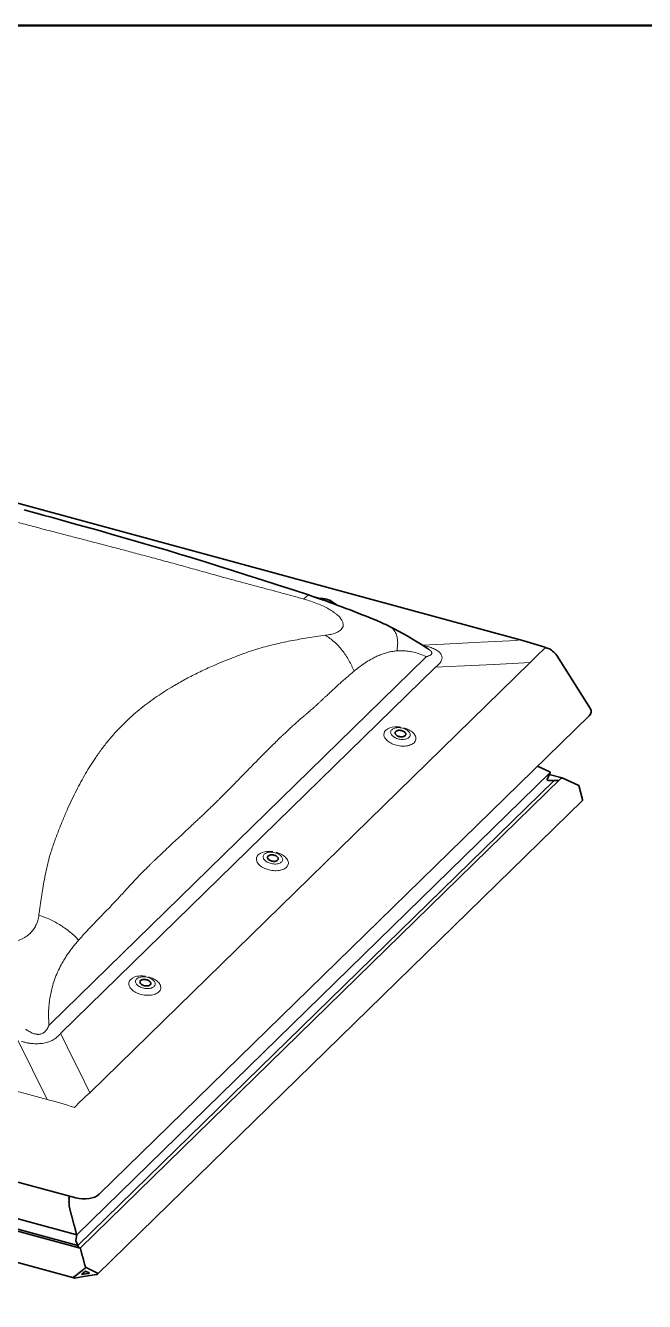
# Model space of a CAD drawing. Header units: millimetres. Extents: x -435 to 27166, y -19117 to 26500.
# Drawn here: x 24520.9 to 24656.8, y 19419 to 19699 of the extents above; entities that cross this region are included whole.
import ezdxf

# ---------------------------------------------------------------- set-up
doc = ezdxf.new("R2010")
doc.units = ezdxf.units.MM
doc.layers.add('Daglichtkoepel_Bitumen-P1-v1DWG_dwg', color=8, linetype='Continuous', lineweight=13)
doc.layers.add('R-H cont 0_50', color=50, linetype='Continuous', lineweight=50)

# ---------------------------------------------------------------- blocks, each defined once
blk = doc.blocks.new('Daglichtkoepel_Bitumen-P1-v1DWG_dwg_frame-3211647-Details Appartement')
at = {"layer": 'R-H cont 0_50', "flags": 128}
blk.add_lwpolyline([(660.4, 7340.6), (10515.6, 7340.6), (10515.6, 203.2), (660.4, 203.2)], close=True, dxfattribs=at)
blk = doc.blocks.new('Daglichtkoepel_Bitumen-P1-v1DWG_dwg_VELUX frame-3211648-Details Appartement')
at = {"xscale": 5, "yscale": 5, "zscale": 5}
blk.add_blockref('Daglichtkoepel_Bitumen-P1-v1DWG_dwg_frame-3211647-Details Appartement', (1270, 1270), dxfattribs=at)
blk = doc.blocks.new('Daglichtkoepel_Bitumen-P1-v1DWG_dwg-3211646-Details Appartement')
at = {"color": 90, "lineweight": 35}
for p, q in [((15037.8, 34549.6), (10383.5, 35814.6)), ((13918.3, 34780.8), (13888, 34789)), ((14001.2, 34748.9), (14001.2, 34748.9)), ((15428.5, 34165.1), (15241.2, 34461.8)), ((12689.1, 31460.2), (15421.2, 34126.9)), ((15133.9, 33846.5), (15202.1, 33814.1)), ((15264.6, 33777.4), (12583.3, 31160.4)), ((15270.7, 33780.1), (15199.6, 33799.4)), ((12681, 31015.6), (15384.7, 33654.5)), ((7382.5, 32846.8), (12560.1, 31439.7)), ((12583.6, 31160.3), (7499.8, 32541.9)), ((7422.4, 32386.6), (12548.2, 30993.6)), ((12521.3, 31446.8), (12520.6, 31446.5)), ((12520.6, 31445.3), (12521.3, 31442.5)), ((12521.3, 31440.6), (12520.6, 31440.3)), ((12520.6, 31439.1), (12521.3, 31436.3)), ((12521.3, 31434.5), (12520.6, 31434.2)), ((12520.6, 31432.9), (12521.3, 31430.1)), ((12521.3, 31428.3), (12520.6, 31428)), ((12520.8, 31450.3), (12521.3, 31448.6)), ((12520.6, 31426.8), (12521.3, 31424)), ((12521.3, 31422.1), (12520.6, 31421.9)), ((12520.6, 31420.6), (12521.3, 31417.8)), ((12521.3, 31416), (12520.6, 31415.7)), ((12520.6, 31414.5), (12521.3, 31411.7)), ((12521.3, 31409.7), (12520.6, 31409.2)), ((12520.7, 31407.8), (12521.5, 31405.1)), ((12521.7, 31402.8), (12521.2, 31401.8)), ((12521.3, 31400.4), (12522.3, 31397.8)), ((12522.6, 31395.3), (12522.2, 31393.9)), ((12522.4, 31392.4), (12523.4, 31390)), ((12523.9, 31387.5), (12523.7, 31385.7)), ((12523.8, 31388.7), (12524, 31388.5)), ((12524, 31384.1), (12525, 31381.9)), ((12525.6, 31379.4), (12525.6, 31377.3)), ((12526, 31375.7), (12527, 31373.8)), ((12527.7, 31372.7), (12527.5, 31372.7)), ((12527.7, 31371.4), (12527.7, 31369.2)), ((12528.1, 31367.7), (12529.2, 31365.9)), ((12529.8, 31363.5), (12529.8, 31361.3)), ((12530.3, 31359.8), (12531.3, 31358)), ((12532, 31355.6), (12532, 31353.5)), ((12532.4, 31351.9), (12533.4, 31350.1)), ((12534.1, 31347.7), (12534.1, 31345.6)), ((12534.5, 31344), (12535.6, 31342.2)), ((12536.2, 31339.9), (12536.2, 31337.7)), ((12536.6, 31336.1), (12537.7, 31334.3)), ((12538.3, 31332), (12538.3, 31329.8)), ((12538.7, 31328.2), (12539.8, 31326.4)), ((12540.4, 31324.1), (12540.4, 31321.9)), ((12540.9, 31320.3), (12541.9, 31318.6)), ((12542.6, 31316.2), (12542.6, 31314)), ((12543, 31312.4), (12544, 31310.7)), ((12544.7, 31308.3), (12544.7, 31306.1)), ((12545.1, 31304.5), (12546.2, 31302.8)), ((12546.8, 31300.4), (12546.8, 31298.2)), ((12547.2, 31296.7), (12548.3, 31294.9)), ((12548.9, 31292.5), (12548.9, 31290.3)), ((12549.4, 31288.8), (12550.4, 31287)), ((12551.1, 31284.6), (12551.1, 31282.5)), ((12551.5, 31280.9), (12552.5, 31279.1)), ((12553.2, 31276.7), (12553.2, 31274.6)), ((12553.6, 31273), (12554.7, 31271.2)), ((12555.3, 31268.9), (12555.3, 31266.7)), ((12555.7, 31265.1), (12556.8, 31263.3)), ((12557.4, 31261), (12557.4, 31258.8)), ((12557.8, 31257.2), (12558.9, 31255.4)), ((12559.5, 31253.1), (12559.5, 31250.9)), ((12560, 31249.3), (12561, 31247.6)), ((12561.7, 31245.2), (12561.7, 31243)), ((12562.1, 31241.4), (12563.1, 31239.7)), ((12563.8, 31237.3), (12563.8, 31235.1)), ((12564.2, 31233.5), (12564.2, 31233.5)), ((12585, 31158.4), (12585, 31156.2)), ((12585.4, 31154.6), (12586.5, 31152.9)), ((12587.1, 31150.5), (12587.1, 31148.3)), ((12587.5, 31146.8), (12588.6, 31145)), ((12589.2, 31142.6), (12589.2, 31140.4)), ((12589.7, 31138.9), (12590.7, 31137.1)), ((12591.4, 31134.7), (12591.4, 31132.6)), ((12591.8, 31131), (12592.9, 31129.2)), ((12593.5, 31126.8), (12593.5, 31124.7)), ((12593.9, 31123.1), (12595, 31121.3)), ((12595.6, 31119), (12595.6, 31116.8)), ((12596, 31115.2), (12597.1, 31113.4)), ((12597.7, 31111.1), (12597.7, 31108.9)), ((12598.2, 31107.3), (12599.2, 31105.5)), ((12599.9, 31103.2), (12599.9, 31101)), ((12600.3, 31099.4), (12601.3, 31097.7)), ((12602, 31095.3), (12602, 31093.1)), ((12602.4, 31091.5), (12603.5, 31089.8)), ((12604.1, 31087.4), (12604.1, 31085.2)), ((12604.5, 31083.6), (12605.6, 31081.9)), ((12606.2, 31079.5), (12606.2, 31077.3)), ((12606.6, 31075.8), (12607.7, 31074)), ((12554.6, 31002.1), (12551.2, 31001.6)), ((12556, 31005.4), (12556, 31003.2)), ((12561.5, 31007.6), (12558, 31007)), ((12562.8, 31010.9), (12562.8, 31008.7)), ((12568.3, 31013), (12564.9, 31012.5)), ((12569.7, 31016.3), (12569.7, 31014.1)), ((12575.2, 31018.5), (12571.8, 31017.9)), ((12576.6, 31021.8), (12576.6, 31019.6)), ((12582.1, 31023.9), (12578.6, 31023.4)), ((12583.4, 31027.2), (12583.4, 31025)), ((12588.9, 31029.4), (12585.5, 31028.8)), ((12590.3, 31032.6), (12590.3, 31030.5)), ((12595.8, 31034.8), (12592.4, 31034.3)), ((12597.2, 31038.1), (12597.2, 31035.9)), ((12602.6, 31040.3), (12599.2, 31039.7)), ((12604, 31043.5), (12604, 31041.4)), ((12609.5, 31045.7), (12606.1, 31045.2)), ((12608.3, 31071.6), (12608.3, 31069.4)), ((12608.8, 31067.9), (12609.8, 31066.1)), ((12610.5, 31063.7), (12610.5, 31061.5)), ((12610.9, 31060), (12612, 31058.2)), ((12610.9, 31049), (12610.9, 31046.8)), ((12612.6, 31055.8), (12612.6, 31053.7)), ((12613.8, 31053), (12680.4, 31021.3))]:
    blk.add_line(p, q, dxfattribs=at)
at = {"color": 250, "lineweight": 13}
for p, q in [((13900.3, 34784.8), (13915.1, 34780.8)), ((14611.8, 34526.1), (14816.3, 34535.8)), ((14819.3, 34535.9), (15019.4, 34545.4)), ((12415.9, 32407.9), (14507.4, 34449.2)), ((14577.4, 34408), (14572.3, 34403.5)), ((14890, 34413), (14685.3, 34403.3)), ((15203.8, 33810.2), (12564.3, 31233.9)), ((15193.1, 33766.2), (15189.4, 33767.2)), ((12468.2, 32349.9), (12463.7, 32345)), ((12511, 32281.2), (12574.3, 32152.8)), ((12595, 31013.3), (12593.1, 31013.8)), ((12634.6, 31021.3), (12632.6, 31019.3))]:
    blk.add_line(p, q, dxfattribs=at)
at = {"color": 90, "lineweight": 35, "flags": 128}
for points in [[(13862.1, 34797.8), (13771.3, 34827.7), (13682.9, 34856.3), (13596.8, 34883.8), (13513.2, 34910.2), (13432.1, 34935.8), (13354.9, 34960.1), (13280, 34983.7), (13207.5, 35006.2), (13137.2, 35027.6), (13067.9, 35048.5), (13000.9, 35068.4), (12936.4, 35087.4), (12874.2, 35105.5), (12814.4, 35122.7), (12756.9, 35139.1), (12701.8, 35154.7), (12649.2, 35169.5), (12598.8, 35183.6), (12550.8, 35196.9), (12505, 35209.6), (12461.6, 35221.5), (12421.1, 35232.6), (12382.5, 35243.2), (12345.8, 35253.2), (12310.9, 35262.7), (12271.6, 35273.4)], [(14001, 34749.2), (13999.2, 34752.2), (13996.5, 34755.7), (13993.3, 34759), (13989.3, 34762.3), (13984.7, 34765.4), (13979.3, 34768.3), (13973.5, 34770.9), (13967.4, 34773.2), (13961.5, 34775.1), (13960.1, 34775.5), (13956.7, 34776.3), (13950.1, 34777.8), (13943.3, 34779), (13936.5, 34779.9), (13929.6, 34780.5), (13922.8, 34780.8), (13916, 34780.8), (13912.2, 34780.7)], [(15203.6, 33809.6), (15188.3, 33770.8), (15203.8, 33810.2)], [(15274.9, 33779.5), (15364, 33737.2), (15384.5, 33660.6)], [(7539.8, 32541.9), (7544, 32541.1), (7539.8, 32541.9), (12571.2, 31174.5), (15226.3, 33765.9), (15252.5, 33765.6), (15226.3, 33765.9), (15222.1, 33763.7), (15219.6, 33765.9), (15193.1, 33766.2), (15219.6, 33765.9), (15222.1, 33763.7), (15226.3, 33765.9)], [(12564.3, 31233.9), (12559.5, 31205), (12564.2, 31233.5), (7562.4, 32592.9), (7577.8, 32559)], [(12521.5, 31410.4), (12521.5, 31410.4), (12521.5, 31410.4)], [(12521.8, 31403.8), (12521.9, 31403.6), (12521.9, 31403.6)], [(12522.5, 31396.5), (12522.8, 31396.2), (12522.8, 31396.2)], [(12525.4, 31380.7), (12525.7, 31380.6), (12525.5, 31380.6)], [(12547.2, 31000.1), (12548.8, 31001.4), (12549.7, 31001)], [(12552, 30993.4), (12613.8, 31003.2), (12675.6, 31013.1)], [(12593.5, 31015.3), (12613.8, 31031.4), (12634.1, 31021.8)], [(12632.6, 31019.3), (12613.8, 31016.3), (12595, 31013.3)], [(12613, 31052.1), (12613.8, 31050.8), (12612.9, 31050.6)]]:
    blk.add_lwpolyline(points, dxfattribs=at)
at = {"color": 250, "lineweight": 13, "flags": 128}
for points in [[(13916.6, 34779.2), (13921.5, 34779.3), (13928, 34779.1), (13934.5, 34778.6), (13941, 34777.8), (13947.3, 34776.7), (13953.4, 34775.4), (13959.2, 34773.8), (13964.6, 34772), (13969.5, 34770), (13973.9, 34767.9), (13977.7, 34765.6), (13980.8, 34763.2), (13983.2, 34760.7), (13984.9, 34758.2), (13985.8, 34755.7), (13986, 34754.3)], [(14490.8, 34520.6), (14491.7, 34520.4), (14608.8, 34526)], [(14499.4, 34515.1), (14503.9, 34517.3), (14513.2, 34514.9), (14505.4, 34511.4)], [(12575.2, 32151.1), (12637.1, 32025.5), (15093.1, 34422.6), (14892.8, 34413.1)], [(14682.5, 34403.2), (14565.4, 34397.6), (12473.9, 32356.3), (12510.2, 32282.9)], [(14388.2, 34059.6), (14393.4, 34058.1), (14401.2, 34055.4), (14408.6, 34052.4), (14415.7, 34049), (14422.4, 34045.3), (14428.6, 34041.3), (14434.2, 34037), (14439.3, 34032.5), (14443.8, 34027.9), (14447.6, 34023), (14450.7, 34018.1), (14453.1, 34013.2), (14454.7, 34008.2), (14455.6, 34003.2), (14455.7, 33998.3), (14455.1, 33993.6), (14453.7, 33988.9), (14451.6, 33984.5), (14448.7, 33980.3), (14445.2, 33976.3), (14440.9, 33972.7), (14436.1, 33969.3), (14430.6, 33966.4), (14424.6, 33963.8), (14418.1, 33961.6), (14411.2, 33959.9), (14403.8, 33958.5), (14396.2, 33957.7), (14388.3, 33957.3), (14380.2, 33957.3), (14372, 33957.8), (14363.7, 33958.8), (14355.5, 33960.2), (14347.4, 33962), (14339.4, 33964.3), (14331.7, 33967), (14324.2, 33970), (14317.1, 33973.4), (14310.5, 33977.1), (14304.3, 33981.1), (14298.6, 33985.4), (14293.5, 33989.9), (14289.1, 33994.5), (14285.3, 33999.3), (14282.2, 34004.2), (14280.3, 34008)], [(7744.5, 33252.5), (12398.7, 31987.6), (12235.6, 32318.4), (8272.2, 33395.5)], [(13676.9, 33365.4), (13682.2, 33363.9), (13689.9, 33361.2), (13697.4, 33358.2), (13704.5, 33354.8), (13711.1, 33351.1), (13717.3, 33347.1), (13723, 33342.8), (13728.1, 33338.3), (13732.5, 33333.7), (13736.3, 33328.9), (13739.4, 33323.9), (13741.8, 33319), (13743.5, 33314), (13744.4, 33309), (13744.5, 33304.1), (13743.9, 33299.4), (13742.5, 33294.7), (13740.3, 33290.3), (13737.5, 33286.1), (13733.9, 33282.1), (13729.7, 33278.5), (13724.8, 33275.2), (13719.4, 33272.2), (13713.4, 33269.6), (13706.9, 33267.4), (13699.9, 33265.7), (13692.6, 33264.3), (13684.9, 33263.5), (13677, 33263.1), (13669, 33263.1), (13660.8, 33263.6), (13652.5, 33264.6), (13644.3, 33266), (13636.1, 33267.8), (13628.2, 33270.1), (13620.4, 33272.8), (13613, 33275.8), (13605.9, 33279.2), (13599.2, 33282.9), (13593, 33286.9), (13587.4, 33291.2), (13582.3, 33295.7), (13577.8, 33300.3), (13574, 33305.1), (13570.9, 33310), (13569, 33313.8)], [(12965.7, 32671.2), (12970.9, 32669.7), (12978.7, 32667), (12986.1, 32664), (12993.2, 32660.6), (12999.9, 32656.9), (13006.1, 32652.9), (13011.7, 32648.6), (13016.8, 32644.1), (13021.3, 32639.5), (13025.1, 32634.7), (13028.2, 32629.7), (13030.6, 32624.8), (13032.2, 32619.8), (13033.1, 32614.8), (13033.2, 32609.9), (13032.6, 32605.2), (13031.2, 32600.5), (13029.1, 32596.1), (13026.2, 32591.9), (13022.7, 32587.9), (13018.5, 32584.3), (13013.6, 32581), (13008.1, 32578), (13002.1, 32575.4), (12995.6, 32573.2), (12988.7, 32571.5), (12981.3, 32570.1), (12973.7, 32569.3), (12965.8, 32568.9), (12957.7, 32568.9), (12949.5, 32569.4), (12941.3, 32570.4), (12933, 32571.8), (12924.9, 32573.6), (12916.9, 32575.9), (12909.2, 32578.6), (12901.7, 32581.6), (12894.6, 32585), (12888, 32588.7), (12881.8, 32592.7), (12876.1, 32597), (12871, 32601.5), (12866.6, 32606.1), (12862.8, 32610.9), (12859.7, 32615.8), (12857.8, 32619.6)], [(12564.2, 31233.5), (7562.5, 32592.9), (7563.9, 32594.2)]]:
    blk.add_lwpolyline(points, dxfattribs=at)
for points in [[(14321.4, 34048.8), (14318.7, 34045.7), (14316.7, 34042.3), (14315.5, 34038.7), (14315, 34034.9), (14315.2, 34031.1), (14316.3, 34027.2), (14318, 34023.3), (14320.5, 34019.5), (14323.7, 34015.7), (14327.6, 34012.2), (14332, 34008.8), (14336.9, 34005.8), (14342.3, 34003), (14348.1, 34000.5), (14354.2, 33998.5), (14360.5, 33996.8), (14367, 33995.6), (14373.4, 33994.8), (14379.8, 33994.5), (14386.1, 33994.7), (14392.1, 33995.3), (14397.8, 33996.4), (14403.2, 33997.9), (14408, 33999.8), (14412.3, 34002.1), (14416, 34004.7), (14419.1, 34007.7), (14421.4, 34011), (14423.1, 34014.5), (14424, 34018.1), (14424.1, 34021.9), (14423.4, 34025.8), (14422, 34029.7), (14419.9, 34033.6), (14417, 34037.4), (14413.5, 34041), (14409.4, 34044.5), (14404.7, 34047.7), (14399.5, 34050.7), (14393.9, 34053.3), (14387.9, 34055.5), (14381.7, 34057.4), (14375.3, 34058.8), (14368.9, 34059.8), (14362.4, 34060.3), (14356.1, 34060.4), (14349.9, 34060), (14344, 34059.2), (14338.5, 34057.9), (14333.4, 34056.2), (14328.8, 34054.1), (14324.8, 34051.6)], [(13610.2, 33354.6), (13607.5, 33351.5), (13605.5, 33348.1), (13604.2, 33344.5), (13603.7, 33340.8), (13604, 33336.9), (13605, 33333), (13606.8, 33329.1), (13609.3, 33325.3), (13612.5, 33321.5), (13616.3, 33318), (13620.7, 33314.6), (13625.7, 33311.6), (13631.1, 33308.8), (13636.9, 33306.3), (13643, 33304.3), (13649.3, 33302.6), (13655.7, 33301.4), (13662.2, 33300.7), (13668.6, 33300.3), (13674.9, 33300.5), (13680.9, 33301.1), (13686.6, 33302.2), (13691.9, 33303.7), (13696.8, 33305.6), (13701.1, 33307.9), (13704.8, 33310.5), (13707.8, 33313.5), (13710.2, 33316.8), (13711.8, 33320.3), (13712.7, 33324), (13712.8, 33327.8), (13712.2, 33331.6), (13710.8, 33335.5), (13708.6, 33339.4), (13705.8, 33343.2), (13702.3, 33346.9), (13698.1, 33350.3), (13693.4, 33353.5), (13688.2, 33356.5), (13682.6, 33359.1), (13676.7, 33361.3), (13670.5, 33363.2), (13664.1, 33364.6), (13657.6, 33365.6), (13651.2, 33366.2), (13644.8, 33366.2), (13638.7, 33365.9), (13632.8, 33365), (13627.3, 33363.7), (13622.2, 33362), (13617.6, 33359.9), (13613.6, 33357.4)], [(12898.9, 32660.4), (12896.2, 32657.3), (12894.2, 32653.9), (12893, 32650.3), (12892.5, 32646.6), (12892.7, 32642.7), (12893.8, 32638.8), (12895.6, 32634.9), (12898.1, 32631.1), (12901.2, 32627.3), (12905.1, 32623.8), (12909.5, 32620.4), (12914.5, 32617.4), (12919.9, 32614.6), (12925.6, 32612.2), (12931.7, 32610.1), (12938, 32608.4), (12944.5, 32607.2), (12950.9, 32606.5), (12957.3, 32606.1), (12963.6, 32606.3), (12969.6, 32606.9), (12975.4, 32608), (12980.7, 32609.5), (12985.5, 32611.4), (12989.8, 32613.7), (12993.5, 32616.4), (12996.6, 32619.3), (12999, 32622.6), (13000.6, 32626.1), (13001.5, 32629.8), (13001.6, 32633.6), (13000.9, 32637.4), (12999.5, 32641.3), (12997.4, 32645.2), (12994.5, 32649), (12991, 32652.7), (12986.9, 32656.1), (12982.2, 32659.3), (12977, 32662.3), (12971.4, 32664.9), (12965.4, 32667.1), (12959.2, 32669), (12952.9, 32670.4), (12946.4, 32671.4), (12939.9, 32672), (12933.6, 32672), (12927.4, 32671.7), (12921.5, 32670.8), (12916, 32669.5), (12910.9, 32667.8), (12906.3, 32665.7), (12902.3, 32663.2)]]:
    blk.add_lwpolyline(points, close=True, dxfattribs=at)
at = {"color": 90, "lineweight": 35, "flags": 128}
for points in [[(14343, 34039.2), (14341.1, 34036.9), (14339.9, 34034.4), (14339.4, 34031.7), (14339.7, 34028.8), (14340.7, 34026), (14342.4, 34023.2), (14344.8, 34020.5), (14347.8, 34017.9), (14351.3, 34015.6), (14355.3, 34013.6), (14359.6, 34011.9), (14364.2, 34010.7), (14368.9, 34009.8), (14373.6, 34009.4), (14378.2, 34009.4), (14382.7, 34009.8), (14386.7, 34010.7), (14390.4, 34012), (14393.5, 34013.7), (14396.1, 34015.7), (14398, 34018.1), (14399.2, 34020.6), (14399.6, 34023.3), (14399.4, 34026.1), (14398.4, 34029), (14396.6, 34031.8), (14394.3, 34034.5), (14391.3, 34037.1), (14387.7, 34039.4), (14383.8, 34041.4), (14379.4, 34043), (14374.9, 34044.3), (14370.2, 34045.2), (14365.4, 34045.6), (14360.8, 34045.6), (14356.4, 34045.2), (14352.3, 34044.3), (14348.7, 34043), (14345.5, 34041.3)], [(13631.7, 33345), (13629.8, 33342.7), (13628.6, 33340.2), (13628.2, 33337.5), (13628.5, 33334.6), (13629.5, 33331.8), (13631.2, 33329), (13633.6, 33326.3), (13636.6, 33323.7), (13640.1, 33321.4), (13644.1, 33319.4), (13648.4, 33317.7), (13653, 33316.5), (13657.7, 33315.6), (13662.4, 33315.2), (13667, 33315.2), (13671.4, 33315.6), (13675.5, 33316.5), (13679.1, 33317.8), (13682.3, 33319.5), (13684.8, 33321.5), (13686.7, 33323.9), (13687.9, 33326.4), (13688.4, 33329.1), (13688.1, 33331.9), (13687.1, 33334.8), (13685.4, 33337.6), (13683, 33340.3), (13680, 33342.9), (13676.5, 33345.2), (13672.5, 33347.2), (13668.2, 33348.8), (13663.6, 33350.1), (13658.9, 33351), (13654.2, 33351.4), (13649.6, 33351.4), (13645.2, 33351), (13641.1, 33350.1), (13637.4, 33348.8), (13634.3, 33347.1)], [(12920.5, 32650.9), (12918.6, 32648.5), (12917.4, 32646), (12916.9, 32643.3), (12917.2, 32640.4), (12918.2, 32637.6), (12919.9, 32634.8), (12922.3, 32632.1), (12925.3, 32629.5), (12928.8, 32627.2), (12932.8, 32625.2), (12937.2, 32623.5), (12941.7, 32622.3), (12946.4, 32621.4), (12951.1, 32621), (12955.8, 32621), (12960.2, 32621.4), (12964.2, 32622.3), (12967.9, 32623.6), (12971, 32625.3), (12973.6, 32627.3), (12975.5, 32629.7), (12976.7, 32632.2), (12977.2, 32634.9), (12976.9, 32637.8), (12975.9, 32640.6), (12974.2, 32643.4), (12971.8, 32646.1), (12968.8, 32648.7), (12965.3, 32651), (12961.3, 32653), (12956.9, 32654.7), (12952.4, 32655.9), (12947.7, 32656.8), (12943, 32657.2), (12938.3, 32657.2), (12933.9, 32656.8), (12929.9, 32655.9), (12926.2, 32654.6), (12923.1, 32652.9)], [(12569.9, 31175.1), (12569.2, 31179), (12561, 31197.2), (12569.2, 31179), (12569.9, 31175.1), (12571.2, 31174.5), (12576.8, 31162.1), (12571.2, 31174.5)]]:
    blk.add_lwpolyline(points, close=True, dxfattribs=at)
at = {"color": 90, "lineweight": 35}
for centre, radius, start, end in [((11971.3, 29201.6), 5907, 67.59814, 71.33269), ((13765.8, 33523.4), 1227.6, 63.71364, 68.15945), ((13328.9, 32692.3), 2166.3, 57.21662, 63.09043), ((13524, 33015.7), 1788.9, 55.90383, 56.86521), ((14347.2, 32019.4), 2622.8, 71.30786, 74.73296), ((15155.3, 34407.6), 101.6, 32.26789, 71.37174)]:
    blk.add_arc(centre, radius, start, end, dxfattribs=at)
at = {"color": 250, "lineweight": 13}
for centre, radius, start, end in [((13971.4, 34703.3), 59.3, 43.26975, 66.72673), ((15033.2, 34527.5), 22.7, 78.32503, 127.62392), ((15184.6, 34481.6), 22.5, 82.05542, 140.42277), ((14338.7, 33985.3), 79.3, 92.23592, 130.06916), ((14347.9, 33917.8), 147.3, 81.55617, 93.64517), ((14309.4, 34022.1), 32.3, 132.34381, 202.33334), ((13598.2, 33327.9), 32.3, 132.34372, 202.33351), ((13627.5, 33291.1), 79.3, 92.23596, 130.06915), ((13636.6, 33223.6), 147.3, 81.555, 93.64631), ((12887, 32633.8), 32.3, 132.34361, 202.33354), ((12916.2, 32596.9), 79.3, 92.23592, 130.06916), ((12925.4, 32529.4), 147.3, 81.55617, 93.64517)]:
    blk.add_arc(centre, radius, start, end, dxfattribs=at)
for centre, major_axis, ratio, start_param, end_param in [((15896.4, 33652.8), (-1947.7, 881.9), 0.1534, 5.575778, 5.58478), ((15639.5, 33640.7), (-144.8, 1007.5), 0.77088, 0.456297, 0.579395), ((15822.8, 33622.9), (-1455.5, 624.3), 0.615911, 6.024632, 6.033634), ((15896.4, 33652.8), (-1507.3, 487.6), 0.572539, 5.938326, 5.947328), ((12704.1, 30578.9), (-2.4, 1963.6), 0.400636, 0.37193, 0.380932), ((12777.7, 30608.8), (-49.1, 1885.8), 0.372921, 0.375728, 0.38473), ((12698.2, 30769.9), (304.3, 1380.4), 0.454659, 0.539206, 0.662304), ((12698.2, 30769.9), (-1088.6, 1055.4), 0.615517, 5.36585, 5.488948)]:
    blk.add_ellipse(centre, major_axis=major_axis, ratio=ratio, start_param=start_param, end_param=end_param, dxfattribs=at)
at = {"color": 90, "lineweight": 35}
for centre, major_axis, ratio, start_param, end_param in [((15319.7, 34147.1), (113.2, 4.5), 0.465886, 5.806219, 6.545936), ((15197.2, 33810.2), (6.78, 1.76), 0.609236, 5.864555, 6.911753), ((15270.1, 33775.6), (6.78, 1.76), 0.609236, 0.628567, 2.324383), ((15270.1, 33775.6), (6.78, 1.76), 0.609236, 1.315948, 2.324383), ((15268.7, 33779.5), (2.03, 0.53), 0.609236, 6.126353, 6.336565), ((15194.9, 33770.7), (6.78, 1.76), 0.609236, 2.722962, 4.293759), ((15194.9, 33770.7), (6.78, 1.76), 0.609236, 2.722962, 4.293759), ((15383, 33660), (-1.45, 5.59), 0.276616, 3.298423, 4.7442), ((12520.9, 31445.4), (-0.29, 1.12), 0.276616, 0.031811, 1.602607), ((12520.9, 31439.2), (-0.29, 1.12), 0.276616, 0.031811, 1.602607), ((12520.9, 31433.1), (-0.29, 1.12), 0.276616, 0.031811, 1.602607), ((12520.9, 31426.9), (-0.29, 1.12), 0.276616, 0.031811, 1.602607), ((12520.9, 31448.4), (-0.44, 1.68), 0.276616, 3.173403, 4.7442), ((12520.9, 31442.3), (-0.44, 1.68), 0.276616, 3.173403, 4.7442), ((12520.9, 31436.1), (-0.44, 1.68), 0.276616, 3.173403, 4.7442), ((12520.9, 31430), (-0.44, 1.68), 0.276616, 3.173403, 4.7442), ((12599.4, 31492), (-102.7, 5.7), 0.564999, 1.209923, 2.663473), ((12520.9, 31420.7), (-0.29, 1.12), 0.276616, 0.031811, 1.602607), ((12520.9, 31414.6), (-0.29, 1.12), 0.276616, 0.031811, 1.602607), ((12521, 31408.1), (-0.29, 1.12), 0.276616, 0.136781, 1.707577), ((12521.5, 31400.8), (-0.29, 1.12), 0.276616, 0.293915, 1.864712), ((12520.9, 31423.8), (-0.44, 1.68), 0.276616, 3.173403, 4.7442), ((12520.9, 31417.7), (-0.44, 1.68), 0.276616, 3.173403, 4.7442), ((12520.9, 31411.5), (-0.44, 1.68), 0.276616, 3.958802, 4.7442), ((12520.8, 31411.4), (-0.44, 1.68), 0.276616, 3.278373, 4.063771), ((12521.1, 31404.7), (-0.44, 1.68), 0.276616, 4.063771, 4.84917), ((12521.2, 31404.4), (-0.44, 1.68), 0.276616, 3.435508, 4.220906), ((12522.6, 31393), (-0.29, 1.12), 0.276616, 0.45105, 2.021847), ((12521.9, 31397.2), (-0.44, 1.68), 0.276616, 4.220906, 5.006304), ((12522, 31396.8), (-0.44, 1.68), 0.276616, 3.592643, 4.378041), ((12523.2, 31389.1), (-0.44, 1.68), 0.276616, 4.378041, 5.163439), ((12524.1, 31384.8), (-0.29, 1.12), 0.276616, 0.608185, 2.178982), ((12523.3, 31388.8), (-0.44, 1.68), 0.276616, 3.749778, 4.535176), ((12524.9, 31380.9), (-0.44, 1.68), 0.276616, 4.535176, 5.320574), ((12525, 31380.5), (-0.44, 1.68), 0.276616, 3.906913, 4.692311), ((12526, 31376.5), (-0.29, 1.12), 0.276616, 0.76532, 2.336116), ((12527, 31372.6), (-0.44, 1.68), 0.276616, 4.692311, 5.477709), ((12527.1, 31372.5), (-0.44, 1.68), 0.276616, 3.958802, 4.7442), ((12528.1, 31368.5), (-0.29, 1.12), 0.276616, 0.817209, 2.388006), ((12529.2, 31364.6), (-0.44, 1.68), 0.276616, 3.958801, 5.529598), ((12530.3, 31360.6), (-0.29, 1.12), 0.276616, 0.817209, 2.388006), ((12531.3, 31356.7), (-0.44, 1.68), 0.276616, 3.958801, 5.529598), ((12532.4, 31352.8), (-0.29, 1.12), 0.276616, 0.817209, 2.388006), ((12533.4, 31348.8), (-0.44, 1.68), 0.276616, 3.958801, 5.529598), ((12534.5, 31344.9), (-0.29, 1.12), 0.276616, 0.817209, 2.388006), ((12535.6, 31340.9), (-0.44, 1.68), 0.276616, 3.958801, 5.529598), ((12536.6, 31337), (-0.29, 1.12), 0.276616, 0.817209, 2.388006), ((12537.7, 31333), (-0.44, 1.68), 0.276616, 3.958801, 5.529598), ((12538.7, 31329.1), (-0.29, 1.12), 0.276616, 0.817209, 2.388006), ((12539.8, 31325.1), (-0.44, 1.68), 0.276616, 3.958801, 5.529598), ((12540.9, 31321.2), (-0.29, 1.12), 0.276616, 0.817209, 2.388006), ((12541.9, 31317.2), (-0.44, 1.68), 0.276616, 3.958801, 5.529598), ((12543, 31313.3), (-0.29, 1.12), 0.276616, 0.817209, 2.388006), ((12544, 31309.4), (-0.44, 1.68), 0.276616, 3.958801, 5.529598), ((12545.1, 31305.4), (-0.29, 1.12), 0.276616, 0.817209, 2.388006), ((12546.2, 31301.5), (-0.44, 1.68), 0.276616, 3.958801, 5.529598), ((12547.2, 31297.5), (-0.29, 1.12), 0.276616, 0.817209, 2.388006), ((12548.3, 31293.6), (-0.44, 1.68), 0.276616, 3.958801, 5.529598), ((12549.4, 31289.6), (-0.29, 1.12), 0.276616, 0.817209, 2.388006), ((12550.4, 31285.7), (-0.44, 1.68), 0.276616, 3.958801, 5.529598), ((12551.5, 31281.7), (-0.29, 1.12), 0.276616, 0.817209, 2.388006), ((12552.5, 31277.8), (-0.44, 1.68), 0.276616, 3.958801, 5.529598), ((12553.6, 31273.9), (-0.29, 1.12), 0.276616, 0.817209, 2.388006), ((12554.7, 31269.9), (-0.44, 1.68), 0.276616, 3.958801, 5.529598), ((12555.7, 31266), (-0.29, 1.12), 0.276616, 0.817209, 2.388006), ((12556.8, 31262), (-0.44, 1.68), 0.276616, 3.958801, 5.529598), ((12557.8, 31258.1), (-0.29, 1.12), 0.276616, 0.817209, 2.388006), ((12558.9, 31254.1), (-0.44, 1.68), 0.276616, 3.958801, 5.529598), ((12560, 31250.2), (-0.29, 1.12), 0.276616, 0.817209, 2.388006), ((12561, 31246.2), (-0.44, 1.68), 0.276616, 3.958801, 5.529598), ((12562.1, 31242.3), (-0.29, 1.12), 0.276616, 0.817209, 2.388006), ((12563.1, 31238.4), (-0.44, 1.68), 0.276616, 3.958801, 5.529598), ((12564.2, 31234.4), (-0.29, 1.12), 0.276616, 0.817209, 2.388006), ((12561.5, 31200.5), (-1.45, 5.59), 0.276616, 0.55541, 2.126206), ((12561.5, 31200.5), (-1.45, 5.59), 0.276616, 0.55541, 2.126206), ((12584.8, 31154.7), (-1.45, 5.59), 0.276616, 5.43158, 6.126354), ((12584.4, 31159.5), (-0.44, 1.68), 0.276616, 3.958801, 4.169012), ((12585.4, 31155.5), (-0.29, 1.12), 0.276616, 0.817209, 2.388006), ((12586.5, 31151.6), (-0.44, 1.68), 0.276616, 3.958801, 5.529598), ((12587.5, 31147.6), (-0.29, 1.12), 0.276616, 0.817209, 2.388006), ((12588.6, 31143.7), (-0.44, 1.68), 0.276616, 3.958801, 5.529598), ((12589.7, 31139.7), (-0.29, 1.12), 0.276616, 0.817209, 2.388006), ((12590.7, 31135.8), (-0.44, 1.68), 0.276616, 3.958801, 5.529598), ((12591.8, 31131.8), (-0.29, 1.12), 0.276616, 0.817209, 2.388006), ((12592.9, 31127.9), (-0.44, 1.68), 0.276616, 3.958801, 5.529598), ((12593.9, 31124), (-0.29, 1.12), 0.276616, 0.817209, 2.388006), ((12595, 31120), (-0.44, 1.68), 0.276616, 3.958801, 5.529598), ((12596, 31116.1), (-0.29, 1.12), 0.276616, 0.817209, 2.388006), ((12597.1, 31112.1), (-0.44, 1.68), 0.276616, 3.958801, 5.529598), ((12598.2, 31108.2), (-0.29, 1.12), 0.276616, 0.817209, 2.388006), ((12599.2, 31104.2), (-0.44, 1.68), 0.276616, 3.958801, 5.529598), ((12600.3, 31100.3), (-0.29, 1.12), 0.276616, 0.817209, 2.388006), ((12601.3, 31096.3), (-0.44, 1.68), 0.276616, 3.958801, 5.529598), ((12602.4, 31092.4), (-0.29, 1.12), 0.276616, 0.817209, 2.388006), ((12603.5, 31088.5), (-0.44, 1.68), 0.276616, 3.958801, 5.529598), ((12604.5, 31084.5), (-0.29, 1.12), 0.276616, 0.817209, 2.388006), ((12605.6, 31080.6), (-0.44, 1.68), 0.276616, 3.958801, 5.529598), ((12606.6, 31076.6), (-0.29, 1.12), 0.276616, 0.817209, 2.388006), ((12607.7, 31072.7), (-0.44, 1.68), 0.276616, 3.958801, 5.529598), ((12551.2, 31000.3), (2.03, 0.53), 0.609236, 1.413965, 2.199364), ((12554.6, 31003), (1.36, 0.35), 0.609236, 4.555558, 6.126354), ((12558, 31005.7), (2.03, 0.53), 0.609236, 1.413965, 2.984763), ((12561.5, 31008.5), (1.36, 0.35), 0.609236, 4.555558, 6.126354), ((12564.9, 31011.2), (2.03, 0.53), 0.609236, 1.413965, 2.984763), ((12568.3, 31013.9), (1.36, 0.35), 0.609236, 4.555558, 6.126354), ((12571.8, 31016.6), (2.03, 0.53), 0.609236, 1.413965, 2.984763), ((12575.2, 31019.4), (1.36, 0.35), 0.609236, 4.555558, 6.126354), ((12578.6, 31022.1), (2.03, 0.53), 0.609236, 1.413965, 2.984763), ((12582.1, 31024.8), (1.36, 0.35), 0.609236, 4.555558, 6.126354), ((12585.5, 31027.5), (2.03, 0.53), 0.609236, 1.413965, 2.984763), ((12588.9, 31030.3), (1.36, 0.35), 0.609236, 4.555558, 6.126354), ((12592.4, 31033), (2.03, 0.53), 0.609236, 1.413965, 2.984763), ((12595, 31014.6), (2.03, 0.53), 0.609236, 2.199364, 4.555558), ((12595.8, 31035.7), (1.36, 0.35), 0.609236, 4.555558, 6.126354), ((12599.2, 31038.4), (2.03, 0.53), 0.609236, 1.413965, 2.984763), ((12602.6, 31041.1), (1.36, 0.35), 0.609236, 4.555558, 6.126354), ((12606.1, 31043.9), (2.03, 0.53), 0.609236, 1.413965, 2.984763), ((12608.8, 31068.7), (-0.29, 1.12), 0.276616, 0.817209, 2.388006), ((12609.5, 31046.6), (1.36, 0.35), 0.609236, 4.555558, 6.126354), ((12609.8, 31064.8), (-0.44, 1.68), 0.276616, 3.958801, 5.529598), ((12610.9, 31060.8), (-0.29, 1.12), 0.276616, 0.817209, 2.388006), ((12612.9, 31049.3), (2.03, 0.53), 0.609236, 1.413965, 2.984763), ((12612, 31056.9), (-0.44, 1.68), 0.276616, 3.958801, 5.529598), ((12613, 31053), (-0.29, 1.12), 0.276616, 0.817209, 2.388006), ((12632.6, 31020.6), (2.03, 0.53), 0.609236, 4.555558, 6.911753), ((12675.6, 31017.4), (6.78, 1.76), 0.609236, 4.555558, 6.911753), ((12552, 30997.8), (6.78, 1.76), 0.609236, 2.199364, 4.555558)]:
    blk.add_ellipse(centre, major_axis=major_axis, ratio=ratio, start_param=start_param, end_param=end_param, dxfattribs=at)
at = {"color": 250, "lineweight": 13}
for points, knots in [([(13830.7, 34776.6), (13806.6, 34783.4), (13760, 34796.4), (13692.1, 34814.9), (13625.2, 34832.9), (13556.9, 34851.1), (13487.1, 34869.8), (13418.3, 34888.2), (13358.1, 34904.7), (13304.9, 34919.5), (13257.6, 34932.8), (13209.3, 34946.3), (13161, 34959.7), (13113.1, 34972.9), (13066.2, 34985.7), (13020.1, 34998.2), (12961.9, 35013.8), (12892.1, 35032.4), (12811.3, 35053.7), (12732.5, 35074.4), (12655.5, 35094.5), (12578.6, 35114.5), (12496.7, 35135.8), (12410.2, 35158.3), (12320.7, 35181.8), (12233.1, 35205.2), (12151.3, 35227.3), (12074.8, 35248.2), (12003.6, 35267.8), (11933.3, 35287.5), (11863.3, 35307.4), (11794.3, 35327.1), (11734.1, 35344.2), (11682.7, 35358.8), (11638.9, 35371.3), (11595, 35383.8), (11550.9, 35396.2), (11506.6, 35408.8), (11461.9, 35421.3), (11414.5, 35434.5), (11364.2, 35448.3), (11310.8, 35462.8), (11256.8, 35477.2), (11203, 35491.3), (11151, 35504.8), (11101.9, 35517.7), (11056.3, 35530.2), (11012.1, 35542.5), (10969.1, 35554.5), (10927.3, 35566.1), (10886.4, 35577.4), (10844.9, 35588.7), (10816.6, 35596), (10802, 35599.8)], [0, 0, 0, 0, 0.021053, 0.040797, 0.059247, 0.079452, 0.100281, 0.120064, 0.139429, 0.152876, 0.166726, 0.180972, 0.19531, 0.209309, 0.223084, 0.236642, 0.249992, 0.274443, 0.298297, 0.321628, 0.34452, 0.367068, 0.390591, 0.418441, 0.445738, 0.472809, 0.499999, 0.523082, 0.546044, 0.569095, 0.592442, 0.616277, 0.639342, 0.654549, 0.669912, 0.685458, 0.701217, 0.717213, 0.73347, 0.750008, 0.76949, 0.789425, 0.809837, 0.83071, 0.850826, 0.870095, 0.888925, 0.906964, 0.925849, 0.944228, 0.961679, 0.980265, 1, 1, 1, 1]), ([(13830.7, 34776.6), (13833.7, 34780), (13839.6, 34786.9), (13847.5, 34793.7), (13854.4, 34797.6), (13859.3, 34798.8), (13861.4, 34797.8), (13862, 34797.5)], [0, 0, 0, 0, 0.224983, 0.452984, 0.683041, 0.914142, 1, 1, 1, 1]), ([(14042.4, 34659.9), (14038.9, 34665), (14031.9, 34675.2), (14017.3, 34689.1), (14002, 34701.1), (13986.8, 34711.4), (13966.5, 34723.5), (13940, 34737.2), (13906.4, 34751.7), (13869.7, 34765.1), (13844, 34772.7), (13830.7, 34776.6)], [0, 0, 0, 0, 0.110465, 0.220685, 0.295418, 0.372021, 0.451216, 0.579302, 0.712009, 0.851589, 1, 1, 1, 1]), ([(13951.8, 34574.9), (13961.8, 34576.5), (13981.1, 34579.5), (14003, 34585.8), (14018.9, 34592.5), (14030.1, 34599.1), (14040.2, 34607.4), (14048, 34617.8), (14051.5, 34630.8), (14050.2, 34644.8), (14045, 34654.8), (14042.4, 34659.9)], [0, 0, 0, 0, 0.148389, 0.287963, 0.377107, 0.463855, 0.548912, 0.666611, 0.77929, 0.889516, 1, 1, 1, 1]), ([(12353.6, 33015), (12356, 33032.9), (12360.7, 33067.5), (12367.7, 33117.3), (12375.2, 33165.9), (12383.8, 33214.9), (12393.7, 33264.4), (12404.9, 33312.6), (12416.4, 33354.1), (12428, 33390.3), (12439.1, 33422.2), (12451, 33454.5), (12463.3, 33486.5), (12475.7, 33517.9), (12488.1, 33548.5), (12500.7, 33578.3), (12516.9, 33615.5), (12537.2, 33659.6), (12561.8, 33709.9), (12587.2, 33758), (12613.4, 33804.3), (12641, 33849.7), (12672.2, 33897.1), (12707.1, 33946.2), (12746.2, 33995.7), (12787.6, 34042.8), (12829.4, 34085.6), (12870.9, 34124.4), (12911.9, 34159.7), (12954.8, 34193.4), (13000, 34226.1), (13046.7, 34257.3), (13089, 34283.6), (13126.3, 34305.5), (13158.9, 34323.8), (13192.3, 34341.6), (13226.6, 34359.1), (13261.9, 34376.3), (13298.2, 34393.1), (13337.4, 34410.5), (13379.8, 34428.5), (13425.6, 34446.8), (13472.9, 34464.7), (13520.6, 34481.9), (13568.1, 34497.7), (13615.1, 34511.7), (13661.9, 34523.7), (13709.1, 34534.4), (13756.7, 34544.1), (13804.2, 34552.7), (13851.8, 34560.5), (13900.8, 34567.9), (13934.5, 34572.5), (13951.8, 34574.9)], [0, 0, 0, 0, 0.021053, 0.040797, 0.059247, 0.079452, 0.100281, 0.120064, 0.139429, 0.152876, 0.166726, 0.180972, 0.19531, 0.209309, 0.223084, 0.236642, 0.249992, 0.274443, 0.298297, 0.321628, 0.34452, 0.367068, 0.390591, 0.418441, 0.445738, 0.472809, 0.499999, 0.523082, 0.546044, 0.569095, 0.592442, 0.616277, 0.639342, 0.65455, 0.669912, 0.685458, 0.701217, 0.717213, 0.73347, 0.750008, 0.76949, 0.789425, 0.809837, 0.83071, 0.850826, 0.870095, 0.888925, 0.906964, 0.925849, 0.944228, 0.961679, 0.980265, 1, 1, 1, 1]), ([(14110.7, 34374.9), (14106.5, 34385.2), (14098.1, 34405.8), (14082.5, 34435.4), (14064.9, 34464), (14045.2, 34490.8), (14023.8, 34515.7), (14000.9, 34538.1), (13976.9, 34558.2), (13960.1, 34569.3), (13951.8, 34574.9)], [0, 0, 0, 0, 0.123056, 0.247762, 0.373593, 0.499997, 0.626401, 0.752235, 0.876943, 1, 1, 1, 1]), ([(14339.1, 34595.7), (14336.4, 34599.7), (14331, 34607.8), (14321, 34617.2), (14313.2, 34621.7), (14309.4, 34623.9)], [0, 0, 0, 0, 0.340268, 0.682046, 1, 1, 1, 1]), ([(14349.5, 34488.3), (14350.8, 34495.7), (14353.2, 34510.3), (14354.4, 34530.9), (14353.7, 34549.9), (14350.8, 34567.1), (14346.2, 34582.6), (14341.5, 34591.3), (14339.1, 34595.7)], [0, 0, 0, 0, 0.174908, 0.345166, 0.511753, 0.67578, 0.838249, 1, 1, 1, 1]), ([(14349.5, 34488.3), (14341.8, 34487.4), (14326, 34485.7), (14302.8, 34480.9), (14279.4, 34474.3), (14255.9, 34465.8), (14233.1, 34455.8), (14207.1, 34442.5), (14177.8, 34424.9), (14144.3, 34401.7), (14122.2, 34384), (14110.7, 34374.9)], [0, 0, 0, 0, 0.085973, 0.174392, 0.265467, 0.359387, 0.456329, 0.546793, 0.688091, 0.839079, 1, 1, 1, 1]), ([(14514, 34455.6), (14500.5, 34461.5), (14473.6, 34473.2), (14437.3, 34482.9), (14405.2, 34487.9), (14377.1, 34489.8), (14358.8, 34488.8), (14349.5, 34488.3)], [0, 0, 0, 0, 0.239427, 0.479809, 0.650443, 0.823578, 1, 1, 1, 1]), ([(14513.2, 34514.9), (14517.9, 34513.5), (14527.3, 34510.8), (14540.8, 34506.2), (14553.6, 34501.1), (14565.3, 34495.4), (14575.9, 34489.2), (14585, 34482.3), (14592.2, 34475), (14597.5, 34467.3), (14600.7, 34459.5), (14601.8, 34452), (14601.3, 34444.7), (14599.1, 34436.3), (14594.4, 34427.1), (14587, 34417.3), (14580.6, 34411.1), (14577.4, 34408)], [0, 0, 0, 0, 0.064316, 0.128693, 0.192942, 0.25724, 0.321694, 0.385892, 0.449534, 0.513454, 0.577081, 0.634229, 0.691573, 0.748779, 0.832334, 0.916237, 1, 1, 1, 1]), ([(14518.9, 34457.1), (14519.5, 34457.3), (14524.1, 34458.7), (14530.4, 34461.1), (14536.8, 34464.6), (14540.6, 34467.5), (14543.3, 34470.9), (14544.5, 34474.2), (14544.4, 34477.8), (14543.3, 34481.3), (14540.5, 34485.8), (14535.4, 34490.9), (14530.3, 34494.9), (14527.2, 34496.8), (14526.8, 34497.1)], [0, 0, 0, 0, 0.029335, 0.217546, 0.313479, 0.409328, 0.494367, 0.581037, 0.643995, 0.713412, 0.784837, 0.888714, 0.98681, 1, 1, 1, 1]), ([(14514, 34455.6), (14514, 34455.6), (14515.2, 34456.2), (14517.7, 34456.8), (14518.9, 34456.9), (14518.9, 34456.9)], [0, 0, 0, 0, 0.0000385, 0.9999583, 1, 1, 1, 1]), ([(14110.7, 34374.9), (14104.9, 34370), (14092.7, 34359.9), (14073.8, 34343.6), (14053.6, 34325.9), (14032.1, 34306.5), (14010.6, 34287), (13989.7, 34267.7), (13969.9, 34249.4), (13952.9, 34233.7), (13938.6, 34220.5), (13927.1, 34209.8), (13915.7, 34199.3), (13904.8, 34189.2), (13894, 34179.3), (13883.7, 34170.1), (13873.4, 34161.1), (13862.7, 34151.9), (13850.7, 34141.6), (13838.4, 34131.1), (13827.4, 34121.6), (13818.4, 34113.9), (13811.6, 34108.1), (13804.7, 34102), (13796.9, 34095.1), (13787.5, 34086.7), (13778, 34078.2), (13768.4, 34069.5), (13759.4, 34061.3), (13751.1, 34053.6), (13743.4, 34046.5), (13735.7, 34039.2), (13727.9, 34031.9), (13720, 34024.5), (13712.6, 34017.5), (13699.8, 34005.2), (13680.6, 33986.7), (13653.9, 33960.4), (13628.5, 33935.2), (13605.1, 33911.7), (13584, 33890.4), (13561.9, 33868), (13538.6, 33844.2), (13514.1, 33819.1), (13487.9, 33792.2), (13461.2, 33765), (13435.2, 33738.5), (13411.4, 33714.4), (13391, 33693.8), (13373.9, 33676.6), (13359.6, 33662.4), (13346.8, 33649.7), (13334.9, 33638), (13321.5, 33625.1), (13305.3, 33609.5), (13285.3, 33590.5), (13265.5, 33571.7), (13246.1, 33553.5), (13227.7, 33536.2), (13208, 33517.8), (13187.1, 33498.3), (13165, 33477.7), (13142.8, 33457.1), (13115.7, 33431.9), (13085.1, 33403.2), (13051.2, 33371.3), (13025.5, 33346.8), (13007.1, 33329.1), (12995.2, 33317.6), (12983.9, 33306.6), (12973.1, 33296), (12962.8, 33285.9), (12951.5, 33274.7), (12931.4, 33254.5), (12902.9, 33225.3), (12867.9, 33188.6), (12830, 33146.9), (12789.4, 33101.8), (12745, 33055.6), (12702.1, 33011.1), (12658.9, 32967.6), (12616.3, 32922.8), (12588.7, 32891.5), (12574.8, 32875.8)], [0, 0, 0, 0, 0.010835, 0.022591, 0.035268, 0.048867, 0.063388, 0.076177, 0.08876, 0.101344, 0.108726, 0.116108, 0.123491, 0.130492, 0.136995, 0.144069, 0.15003, 0.156344, 0.164077, 0.172385, 0.179267, 0.184721, 0.189043, 0.191975, 0.197832, 0.203759, 0.209757, 0.215825, 0.221965, 0.226839, 0.231757, 0.236718, 0.241724, 0.246773, 0.251867, 0.256032, 0.271685, 0.289124, 0.30835, 0.321515, 0.335404, 0.350017, 0.365354, 0.381733, 0.398773, 0.417476, 0.434685, 0.450399, 0.46462, 0.474921, 0.484266, 0.492655, 0.500089, 0.507545, 0.518755, 0.531605, 0.546095, 0.557119, 0.568933, 0.581537, 0.594932, 0.609117, 0.623933, 0.637539, 0.661103, 0.682879, 0.70287, 0.71089, 0.718582, 0.725947, 0.732983, 0.739692, 0.74608, 0.755173, 0.779462, 0.802701, 0.825459, 0.857003, 0.886081, 0.914392, 0.942752, 0.971319, 1, 1, 1, 1]), ([(12204.5, 32866), (12214.2, 32867.9), (12233.6, 32871.7), (12257, 32881.1), (12275.8, 32891.3), (12290.8, 32901.6), (12307.2, 32915.8), (12323.6, 32934.7), (12338, 32959), (12348.5, 32986), (12351.9, 33005.1), (12353.6, 33015)], [0, 0, 0, 0, 0.110449, 0.220663, 0.295398, 0.372009, 0.451218, 0.579303, 0.71201, 0.85159, 1, 1, 1, 1]), ([(12574.8, 32875.8), (12567.8, 32883.3), (12553.6, 32898.4), (12529.5, 32919.7), (12503.5, 32940), (12475.7, 32958.9), (12446.4, 32976), (12416, 32991.2), (12385, 33004.4), (12364, 33011.5), (12353.6, 33015)], [0, 0, 0, 0, 0.1230817, 0.2478086, 0.3736102, 0.4999748, 0.6263833, 0.7522247, 0.8769335, 1, 1, 1, 1]), ([(12574.8, 32875.8), (12568.5, 32868.4), (12555.9, 32853.7), (12538.2, 32831.2), (12521.6, 32808.9), (12506.4, 32786.7), (12491.9, 32763.7), (12475.2, 32734.7), (12457.4, 32698.9), (12440.1, 32656.5), (12431.3, 32626.5), (12427, 32611.8)], [0, 0, 0, 0, 0.103556, 0.203065, 0.298582, 0.390173, 0.477909, 0.571719, 0.721306, 0.863816, 1, 1, 1, 1]), ([(12427, 32611.8), (12424.3, 32600.6), (12418.8, 32578.3), (12412.9, 32543.4), (12408.5, 32502.7), (12406.4, 32455.6), (12408.4, 32419.5), (12409.4, 32401.4)], [0, 0, 0, 0, 0.176422, 0.349556, 0.520191, 0.760572, 1, 1, 1, 1]), ([(12278.7, 32380.6), (12278.7, 32380.6), (12281.1, 32379.7), (12282.9, 32377.7), (12284.8, 32376.2), (12284.8, 32376.2)], [0, 0, 0, 0, 0.000075, 0.999921, 1, 1, 1, 1]), ([(12285, 32376.3), (12285.8, 32375.7), (12290.3, 32372.8), (12298.6, 32367.6), (12310.4, 32361.2), (12321.6, 32356.5), (12332, 32353.3), (12340.6, 32351.7), (12348.6, 32351.1), (12356.1, 32351.4), (12364.7, 32352.8), (12373.5, 32356.1), (12381.8, 32361.1), (12388.1, 32366.7), (12394.7, 32374.1), (12401.1, 32383.5), (12405, 32391.6), (12406.9, 32395.7)], [0, 0, 0, 0, 0.019762, 0.105202, 0.190699, 0.275783, 0.333662, 0.391458, 0.433871, 0.481313, 0.528742, 0.598725, 0.665745, 0.732922, 0.783334, 0.891576, 1, 1, 1, 1]), ([(12407, 32395.7), (12407, 32395.7), (12408.2, 32397.8), (12408.2, 32399.3), (12409.4, 32401.4), (12409.4, 32401.4)], [0, 0, 0, 0, 0.0000417, 0.9999791, 1, 1, 1, 1]), ([(12463.7, 32345), (12461.2, 32342.5), (12456.3, 32337.5), (12447.6, 32330.4), (12437.9, 32323.7), (12427, 32317.6), (12415, 32312.1), (12401.8, 32307.4), (12387.6, 32303.6), (12372.6, 32300.9), (12357.6, 32299.3), (12342.8, 32298.7), (12328.5, 32299), (12312.2, 32300.2), (12294.2, 32302.7), (12274.6, 32306.7), (12262.3, 32310.2), (12256.1, 32311.9)], [0, 0, 0, 0, 0.064316, 0.128693, 0.192943, 0.257239, 0.321693, 0.38589, 0.449532, 0.513451, 0.57708, 0.634229, 0.691572, 0.748779, 0.832333, 0.916235, 1, 1, 1, 1])]:
    blk.add_open_spline(points, degree=3, knots=knots, dxfattribs=at)
blk.add_blockref('Daglichtkoepel_Bitumen-P1-v1DWG_dwg_VELUX frame-3211648-Details Appartement', (0, 0))

msp = doc.modelspace()

# ---------------------------------------------------------------- block references
at = {"layer": 'Daglichtkoepel_Bitumen-P1-v1DWG_dwg', "color": 250, "xscale": 0.0393700796202811, "yscale": 0.0393700796202811, "zscale": 0.0393700796202811}
msp.add_blockref('Daglichtkoepel_Bitumen-P1-v1DWG_dwg-3211646-Details Appartement', (24037.5, 18203.96), dxfattribs=at)

doc.saveas('drawing.dxf')
